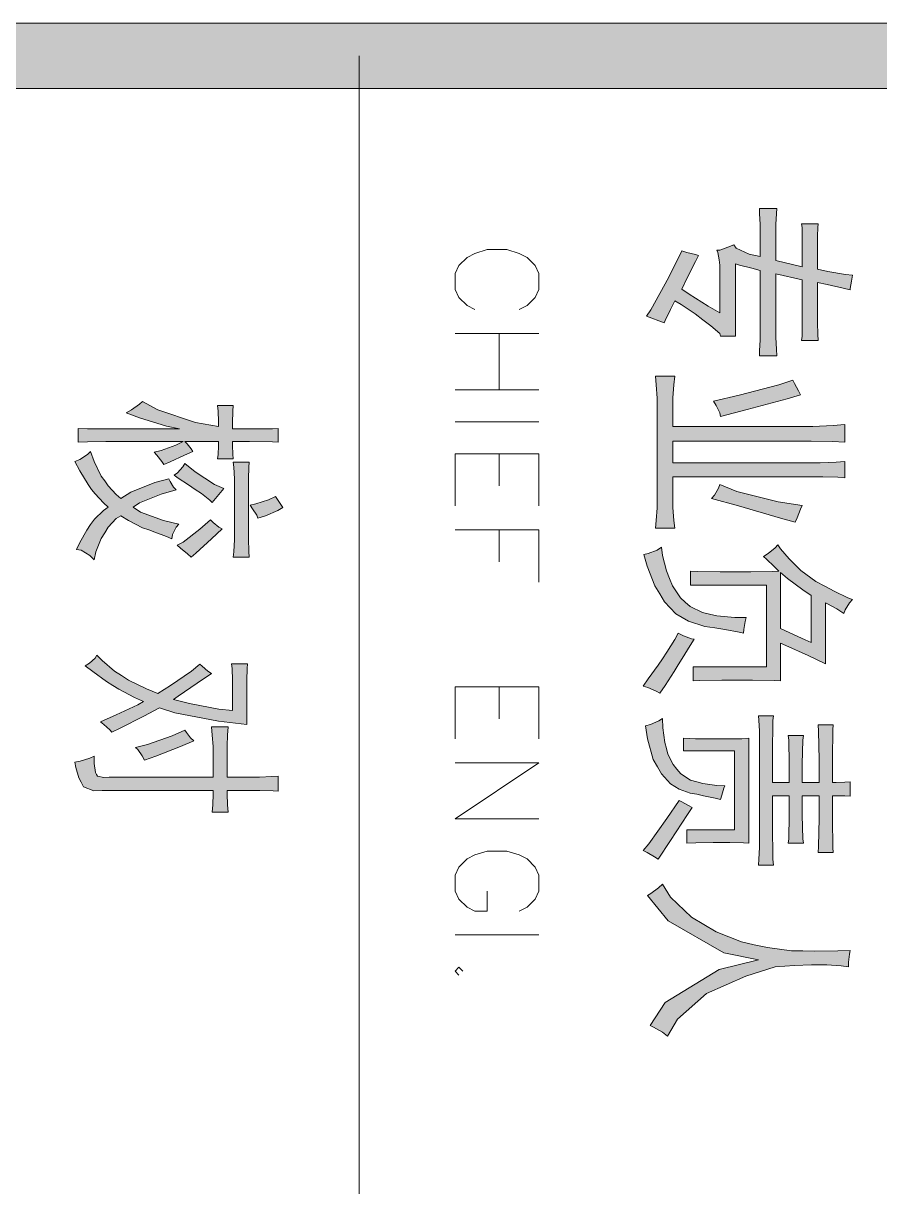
# Model space of a CAD drawing. Header units: millimetres. Extents: x 117 to 78452272, y 10 to 169749766.
# Drawn here: x 78397165 to 78398479, y 169653949 to 169655734 of the extents above; entities that cross this region are included whole.
import ezdxf

# ---------------------------------------------------------------- set-up
doc = ezdxf.new("R2010")
doc.units = ezdxf.units.MM

msp = doc.modelspace()

# ---------------------------------------------------------------- hatches: boundary and pattern name
h = msp.add_hatch(color=0)
h.dxf.hatch_style = 2
h.paths.add_polyline_path([(78382175.603, 169655634.242), (78382175.603, 169655734.215), (78451071.551, 169655734.215), (78451071.551, 169655634.242)])
h = msp.add_hatch(color=0)
h.dxf.hatch_style = 2
h.paths.add_polyline_path([(78398121.273, 169655284.768), (78398128.168, 169655294.248), (78398155.315, 169655344.665), (78398175.569, 169655385.172), (78398183.325, 169655382.586), (78398196.253, 169655379.139), (78398200.993, 169655377.846), (78398196.253, 169655368.366), (78398183.325, 169655342.511), (78398175.569, 169655326.136), (78398186.772, 169655318.379), (78398216.075, 169655299.85), (78398233.742, 169655289.939), (78398233.742, 169655362.764), (78398232.881, 169655370.951), (78398230.726, 169655382.586), (78398229.433, 169655386.033), (78398233.742, 169655386.033), (78398246.239, 169655390.343), (78398255.288, 169655394.221), (78398258.736, 169655389.05), (78398278.989, 169655380), (78398295.795, 169655376.122), (78398295.795, 169655415.767), (78398295.795, 169655425.247), (78398294.933, 169655442.484), (78398294.502, 169655449.809), (78398321.219, 169655449.809), (78398320.788, 169655442.484), (78398319.926, 169655425.247), (78398319.926, 169655415.767), (78398319.926, 169655370.089), (78398360.432, 169655360.609), (78398360.432, 169655399.392), (78398360.432, 169655407.579), (78398360.001, 169655420.938), (78398359.139, 169655426.54), (78398384.994, 169655426.54), (78398384.133, 169655420.938), (78398383.702, 169655407.579), (78398383.702, 169655399.392), (78398383.702, 169655356.731), (78398399.646, 169655353.284), (78398426.793, 169655348.544), (78398437.566, 169655347.682), (78398435.843, 169655338.202), (78398433.688, 169655326.998), (78398433.688, 169655325.274), (78398423.346, 169655327.859), (78398398.353, 169655333.461), (78398383.702, 169655336.478), (78398383.702, 169655281.751), (78398383.702, 169655274.426), (78398384.133, 169655257.189), (78398384.994, 169655247.278), (78398359.139, 169655247.278), (78398360.001, 169655254.173), (78398360.432, 169655271.409), (78398360.432, 169655281.751), (78398360.432, 169655340.356), (78398319.926, 169655349.836), (78398319.926, 169655259.344), (78398319.926, 169655252.018), (78398320.788, 169655233.92), (78398321.219, 169655224.008), (78398294.502, 169655224.008), (78398294.933, 169655231.334), (78398295.795, 169655248.571), (78398295.795, 169655258.482), (78398295.795, 169655354.576), (78398282.867, 169655358.455), (78398263.907, 169655363.195), (78398257.874, 169655364.918), (78398257.874, 169655254.173), (78398235.035, 169655254.173), (78398233.742, 169655258.051), (78398219.953, 169655270.117), (78398207.887, 169655279.166), (78398195.822, 169655288.215), (78398174.276, 169655302.435), (78398164.796, 169655308.037), (78398157.901, 169655295.11), (78398149.714, 169655278.304), (78398148.421, 169655274.426)])
h = msp.add_hatch(color=0)
h.dxf.hatch_style = 2
h.paths.add_polyline_path([(78398425.501, 169655091.286), (78398406.54, 169655092.148), (78398374.221, 169655093.009), (78398360.432, 169655093.009), (78398161.779, 169655093.009), (78398161.779, 169655059.829), (78398376.807, 169655059.829), (78398387.58, 169655059.829), (78398412.142, 169655060.691), (78398425.501, 169655061.553), (78398425.501, 169655036.559), (78398414.728, 169655037.421), (78398391.889, 169655038.283), (78398379.393, 169655038.283), (78398161.779, 169655038.283), (78398161.779, 169654999.069), (78398161.779, 169654990.882), (78398163.072, 169654971.06), (78398164.796, 169654959.425), (78398135.062, 169654959.425), (78398136.355, 169654971.06), (78398137.648, 169654990.451), (78398137.648, 169654997.777), (78398137.648, 169655152.045), (78398137.648, 169655158.94), (78398136.355, 169655179.193), (78398135.062, 169655192.551), (78398164.796, 169655192.551), (78398163.072, 169655179.193), (78398161.779, 169655159.371), (78398161.779, 169655152.907), (78398161.779, 169655115.417), (78398362.156, 169655115.417), (78398376.376, 169655115.417), (78398407.833, 169655117.141), (78398425.501, 169655118.434)])
h = msp.add_hatch(color=0)
h.dxf.hatch_style = 2
h.paths.add_polyline_path([(78398357.847, 169655164.111), (78398337.163, 169655158.078), (78398275.541, 169655141.272), (78398235.035, 169655130.499), (78398233.742, 169655136.101), (78398228.141, 169655147.736), (78398224.262, 169655154.2), (78398263.476, 169655163.249), (78398324.235, 169655179.193), (78398345.781, 169655186.519), (78398348.367, 169655181.348), (78398354.399, 169655170.144)])
h = msp.add_hatch(color=0)
h.dxf.hatch_style = 2
h.paths.add_polyline_path([(78397485.67, 169655111.539), (78397511.956, 169655111.539), (78397547.291, 169655111.97), (78397555.909, 169655112.401), (78397555.909, 169655091.286), (78397547.291, 169655091.717), (78397511.956, 169655092.148), (78397485.67, 169655092.148), (78397485.67, 169655086.115), (78397486.532, 169655072.756), (78397486.962, 169655065.862), (78397462.831, 169655065.862), (78397463.693, 169655072.325), (78397464.124, 169655085.684), (78397464.124, 169655092.148), (78397412.845, 169655092.148), (78397416.292, 169655088.7), (78397422.325, 169655080.944), (78397424.91, 169655077.066), (78397411.983, 169655071.464), (78397390.006, 169655061.122), (78397380.526, 169655056.812), (78397377.079, 169655061.553), (78397369.753, 169655071.464), (78397365.444, 169655075.773), (78397376.217, 169655078.789), (78397398.624, 169655086.977), (78397410.259, 169655092.148), (78397304.684, 169655092.148), (78397291.326, 169655092.148), (78397263.316, 169655091.717), (78397249.096, 169655091.286), (78397249.096, 169655112.401), (78397263.316, 169655111.97), (78397291.326, 169655111.539), (78397304.684, 169655111.539), (78397404.657, 169655111.539), (78397384.404, 169655115.848), (78397343.036, 169655128.776), (78397322.352, 169655136.532), (78397330.539, 169655140.841), (78397343.036, 169655149.46), (78397347.776, 169655153.769), (78397371.046, 169655140.841), (78397429.22, 169655121.45), (78397464.124, 169655115.417), (78397464.124, 169655123.174), (78397463.693, 169655139.118), (78397462.831, 169655147.736), (78397486.962, 169655147.736), (78397486.532, 169655139.118), (78397485.67, 169655121.019)])
h = msp.add_hatch(color=0)
h.dxf.hatch_style = 2
h.paths.add_polyline_path([(78397399.486, 169655018.03), (78397376.217, 169655011.566), (78397343.036, 169654998.208), (78397333.125, 169654991.744), (78397344.76, 169654983.987), (78397379.664, 169654971.06), (78397403.364, 169654965.458), (78397399.486, 169654960.718), (78397393.884, 169654949.514), (78397392.592, 169654943.05), (78397384.404, 169654946.498), (78397366.736, 169654953.392), (78397357.256, 169654956.84), (78397347.776, 169654959.856), (78397326.23, 169654971.06), (78397314.165, 169654978.386), (78397307.27, 169654974.076), (78397295.204, 169654960.718), (78397289.602, 169654952.099), (78397284.431, 169654943.481), (78397276.244, 169654922.797), (78397273.658, 169654910.731), (78397266.764, 169654917.195), (78397253.405, 169654925.383), (78397246.51, 169654926.675), (78397251.251, 169654937.448), (78397262.024, 169654956.409), (78397268.056, 169654965.027), (78397274.089, 169654973.214), (78397287.879, 169654986.573), (78397295.204, 169654991.744), (78397287.879, 169654998.208), (78397274.951, 169655011.997), (78397269.349, 169655018.892), (78397264.178, 169655026.217), (78397251.251, 169655047.332), (78397243.925, 169655061.553), (78397251.251, 169655064.569), (78397263.316, 169655072.325), (78397268.056, 169655077.066), (78397273.658, 169655061.553), (78397284.431, 169655039.145), (78397289.602, 169655031.819), (78397295.204, 169655024.494), (78397307.27, 169655011.135), (78397314.165, 169655005.102), (78397329.678, 169655014.583), (78397366.736, 169655029.665), (78397388.282, 169655035.267), (78397390.006, 169655030.957), (78397395.177, 169655022.339)])
h = msp.add_hatch(color=0)
h.dxf.hatch_style = 2
h.paths.add_polyline_path([(78397454.644, 169654998.639), (78397451.196, 169655002.517), (78397438.269, 169655012.428), (78397428.358, 169655018.892), (78397418.447, 169655025.786), (78397402.503, 169655036.128), (78397396.47, 169655040.438), (78397401.21, 169655044.316), (78397409.397, 169655053.365), (78397412.845, 169655058.536), (78397428.358, 169655045.609), (78397458.091, 169655026.217), (78397472.311, 169655020.184)])
h = msp.add_hatch(color=0)
h.dxf.hatch_style = 2
h.paths.add_polyline_path([(78397510.232, 169654953.392), (78397510.232, 169654943.05), (78397510.663, 169654923.659), (78397511.525, 169654914.61), (78397486.962, 169654914.61), (78397487.824, 169654922.797), (78397488.686, 169654942.188), (78397488.686, 169654953.392), (78397488.686, 169655025.355), (78397488.686, 169655035.267), (78397487.824, 169655052.934), (78397486.962, 169655060.691), (78397511.525, 169655060.691), (78397510.663, 169655052.934), (78397510.232, 169655035.267), (78397510.232, 169655025.355)])
h = msp.add_hatch(color=0)
h.dxf.hatch_style = 2
h.paths.add_polyline_path([(78398349.659, 169654968.474), (78398326.821, 169654974.938), (78398262.614, 169654993.468), (78398221.246, 169655005.102), (78398225.555, 169655009.842), (78398231.588, 169655020.615), (78398233.742, 169655026.217), (78398260.028, 169655015.444), (78398323.373, 169654999.5), (78398360.432, 169654993.899), (78398357.847, 169654988.296), (78398352.676, 169654975.369)])
h = msp.add_hatch(color=0)
h.dxf.hatch_style = 2
h.paths.add_polyline_path([(78397562.804, 169654990.882), (78397555.478, 169654986.573), (78397536.518, 169654978.386), (78397524.883, 169654974.507), (78397523.159, 169654979.247), (78397516.696, 169654989.158), (78397512.818, 169654994.76), (78397521.436, 169654996.484), (78397541.258, 169655002.948), (78397552.031, 169655008.119)])
h = msp.add_hatch(color=0)
h.dxf.hatch_style = 2
h.paths.add_polyline_path([(78397469.726, 169654958.132), (78397453.351, 169654943.05), (78397429.65, 169654921.073), (78397422.325, 169654914.61), (78397416.723, 169654919.781), (78397405.95, 169654928.83), (78397400.779, 169654933.139), (78397410.259, 169654937.879), (78397435.683, 169654957.701), (78397452.058, 169654972.353), (78397455.936, 169654968.043), (78397464.986, 169654960.718)])
h = msp.add_hatch(color=0)
h.dxf.hatch_style = 2
h.paths.add_polyline_path([(78398269.939, 169654798.262), (78398263.476, 169654799.555), (78398241.499, 169654803.864), (78398225.986, 169654806.449), (78398210.904, 169654808.604), (78398185.911, 169654816.791), (78398176, 169654822.393), (78398166.088, 169654827.995), (78398148.852, 169654846.094), (78398141.526, 169654858.59), (78398134.2, 169654871.087), (78398122.135, 169654900.82), (78398117.395, 169654918.919), (78398123.858, 169654920.212), (78398137.648, 169654925.814), (78398144.543, 169654930.123), (78398145.835, 169654917.626), (78398151.868, 169654893.926), (78398156.608, 169654882.291), (78398161.348, 169654870.656), (78398173.414, 169654852.557), (78398180.74, 169654845.663), (78398188.065, 169654839.199), (78398207.026, 169654830.15), (78398217.798, 169654827.564), (78398229.002, 169654824.979), (78398257.012, 169654822.393), (78398274.249, 169654822.393), (78398272.956, 169654815.93), (78398270.801, 169654803.864)])
h = msp.add_hatch(color=0)
h.paths.add_polyline_path([(78398424.208, 169654828.426), (78398413.435, 169654835.321), (78398399.215, 169654843.077), (78398395.767, 169654844.801), (78398395.767, 169654751.292), (78398369.481, 169654763.789), (78398335.008, 169654779.302), (78398326.821, 169654782.749), (78398326.821, 169654725.006), (78398317.34, 169654725.437), (78398284.16, 169654726.299), (78398260.459, 169654726.299), (78398236.759, 169654726.299), (78398203.147, 169654725.437), (78398192.805, 169654725.006), (78398192.805, 169654746.552), (78398305.275, 169654746.552), (78398305.275, 169654871.949), (78398188.927, 169654871.949), (78398188.927, 169654893.495), (78398199.7, 169654893.064), (78398234.173, 169654892.202), (78398257.874, 169654892.202), (78398281.574, 169654892.202), (78398314.755, 169654893.064), (78398324.235, 169654893.495), (78398317.34, 169654900.389), (78398305.706, 169654911.593), (78398300.966, 169654915.902), (78398307.86, 169654920.212), (78398318.633, 169654929.261), (78398322.942, 169654934.001), (78398326.821, 169654927.537), (78398340.179, 169654912.024), (78398349.228, 169654902.975), (78398358.278, 169654894.357), (78398381.116, 169654877.551), (78398394.906, 169654870.225), (78398409.126, 169654862.469), (78398430.241, 169654852.557), (78398437.566, 169654849.972), (78398432.826, 169654844.801), (78398426.362, 169654834.028)])
h.paths.add_polyline_path([(78398374.221, 169654856.005), (78398361.294, 169654864.623), (78398337.594, 169654882.291), (78398326.821, 169654891.34), (78398326.821, 169654805.157), (78398341.041, 169654798.693), (78398364.741, 169654787.92), (78398374.221, 169654784.042)])
h = msp.add_hatch(color=0)
h.dxf.hatch_style = 2
h.paths.add_polyline_path([(78398194.529, 169654789.213), (78398188.065, 169654779.302), (78398176, 169654759.479), (78398169.967, 169654749.568), (78398163.934, 169654739.226), (78398149.714, 169654717.68), (78398141.526, 169654706.046), (78398136.355, 169654709.062), (78398123.428, 169654714.664), (78398116.102, 169654716.818), (78398123.858, 169654728.022), (78398138.941, 169654749.137), (78398145.835, 169654759.048), (78398152.299, 169654768.96), (78398164.796, 169654788.351), (78398169.967, 169654798.262), (78398178.154, 169654793.953), (78398190.22, 169654789.644)])
h = msp.add_hatch(color=0)
h.dxf.hatch_style = 2
h.paths.add_polyline_path([(78397508.939, 169654751.292), (78397508.077, 169654743.966), (78397507.646, 169654726.299), (78397507.646, 169654715.957), (78397507.646, 169654658.214), (78397464.124, 169654663.385), (78397397.332, 169654675.881), (78397373.631, 169654683.638), (78397349.931, 169654670.71), (78397313.303, 169654652.181), (78397300.806, 169654646.148), (78397297.359, 169654649.595), (78397288.309, 169654657.783), (78397283.138, 169654662.092), (78397307.27, 169654672.865), (78397340.45, 169654688.378), (78397349.069, 169654693.549), (78397335.279, 169654699.582), (78397311.579, 169654712.078), (78397302.099, 169654718.111), (78397292.619, 169654724.144), (78397271.504, 169654739.226), (78397259.869, 169654748.275), (78397266.333, 169654752.154), (78397274.951, 169654759.91), (78397277.537, 169654764.65), (78397285.724, 169654756.032), (78397304.684, 169654740.088), (78397315.457, 169654733.193), (78397326.23, 169654726.299), (78397353.809, 169654712.509), (78397371.046, 169654705.615), (78397390.437, 169654718.111), (78397422.756, 169654740.088), (78397435.683, 169654750.43), (78397439.131, 169654747.414), (78397447.749, 169654740.088), (78397453.351, 169654736.21), (78397431.805, 169654721.559), (78397402.503, 169654701.736), (78397395.177, 169654696.565), (78397419.739, 169654690.102), (78397464.986, 169654681.483), (78397485.67, 169654679.329), (78397485.67, 169654715.957), (78397485.67, 169654726.299), (78397485.239, 169654743.966), (78397484.377, 169654751.292)])
h = msp.add_hatch(color=0)
h.dxf.hatch_style = 2
h.paths.add_polyline_path([(78398433.688, 169654547.899), (78398425.501, 169654548.33), (78398412.142, 169654548.761), (78398406.54, 169654548.761), (78398406.54, 169654513.425), (78398407.402, 169654469.472), (78398407.833, 169654461.715), (78398384.994, 169654461.715), (78398385.425, 169654470.765), (78398386.287, 169654514.287), (78398386.287, 169654548.761), (78398360.432, 169654548.761), (78398360.432, 169654519.027), (78398361.294, 169654482.399), (78398362.156, 169654475.936), (78398338.886, 169654475.936), (78398339.748, 169654482.399), (78398340.179, 169654519.027), (78398340.179, 169654548.761), (78398314.755, 169654548.761), (78398314.755, 169654504.807), (78398315.186, 169654451.373), (78398316.048, 169654442.324), (78398293.209, 169654442.324), (78398293.64, 169654451.373), (78398294.502, 169654469.472), (78398294.502, 169654478.952), (78398294.502, 169654637.961), (78398294.502, 169654647.872), (78398293.64, 169654664.677), (78398293.209, 169654671.572), (78398316.048, 169654671.572), (78398315.186, 169654664.247), (78398314.755, 169654612.967), (78398314.755, 169654569.014), (78398340.179, 169654569.014), (78398340.179, 169654597.885), (78398339.748, 169654634.082), (78398338.886, 169654640.977), (78398362.156, 169654640.977), (78398361.294, 169654634.082), (78398360.432, 169654597.885), (78398360.432, 169654569.014), (78398386.287, 169654569.014), (78398386.287, 169654603.918), (78398385.425, 169654647.872), (78398384.994, 169654657.352), (78398407.833, 169654657.352), (78398407.402, 169654650.026), (78398406.54, 169654606.073), (78398406.54, 169654569.014), (78398412.142, 169654569.014), (78398425.501, 169654569.445), (78398433.688, 169654569.876)])
h = msp.add_hatch(color=0)
h.dxf.hatch_style = 2
h.paths.add_polyline_path([(78397479.206, 169654654.336), (78397478.344, 169654641.839), (78397477.482, 169654625.033), (78397477.482, 169654620.724), (78397477.482, 169654577.201), (78397518.419, 169654577.201), (78397527.038, 169654577.201), (78397545.998, 169654578.063), (78397555.909, 169654578.925), (78397555.909, 169654555.655), (78397548.153, 169654556.086), (78397527.9, 169654556.948), (78397515.403, 169654556.948), (78397477.482, 169654556.948), (78397477.482, 169654551.777), (78397478.344, 169654534.971), (78397479.206, 169654523.337), (78397454.644, 169654523.337), (78397455.505, 169654534.971), (78397455.936, 169654551.777), (78397455.936, 169654556.948), (78397285.724, 169654556.948), (78397272.796, 169654556.086), (78397256.853, 169654562.55), (78397253.405, 169654569.445), (78397249.958, 169654576.339), (78397245.218, 169654591.852), (78397243.925, 169654600.471), (78397252.112, 169654601.764), (78397266.764, 169654606.504), (78397273.658, 169654609.52), (78397273.658, 169654598.316), (78397275.382, 169654584.527), (78397277.106, 169654581.51), (78397278.829, 169654578.925), (78397288.309, 169654576.77), (78397296.497, 169654577.201), (78397455.936, 169654577.201), (78397455.936, 169654619.862), (78397455.936, 169654624.171), (78397454.644, 169654641.408), (78397453.351, 169654654.336)])
h = msp.add_hatch(color=0)
h.dxf.hatch_style = 2
h.paths.add_polyline_path([(78398145.835, 169654667.263), (78398146.266, 169654653.043), (78398149.283, 169654630.204), (78398151.868, 169654621.155), (78398154.023, 169654612.536), (78398162.21, 169654596.593), (78398167.812, 169654589.267), (78398173.845, 169654582.372), (78398188.927, 169654572.461), (78398198.407, 169654569.876), (78398207.887, 169654567.29), (78398229.433, 169654564.274), (78398241.499, 169654563.843), (78398240.206, 169654560.395), (78398236.759, 169654549.623), (78398235.035, 169654542.728), (78398226.848, 169654544.882), (78398208.749, 169654548.761), (78398198.407, 169654550.915), (78398188.065, 169654552.639), (78398171.259, 169654558.672), (78398164.796, 169654562.981), (78398157.901, 169654566.859), (78398144.543, 169654582.372), (78398138.079, 169654593.145), (78398131.615, 169654604.349), (78398122.566, 169654635.806), (78398119.98, 169654656.059), (78398127.306, 169654658.214), (78398140.233, 169654663.816)])
h = msp.add_hatch(color=0)
h.dxf.hatch_style = 2
h.paths.add_polyline_path([(78397426.203, 169654632.79), (78397405.95, 169654624.171), (78397368.029, 169654609.52), (78397350.792, 169654603.487), (78397347.345, 169654609.951), (78397340.45, 169654619.862), (78397337.003, 169654622.879), (78397355.533, 169654627.188), (78397393.022, 169654640.546), (78397412.845, 169654649.164), (78397414.999, 169654645.717), (78397421.463, 169654637.53)])
h = msp.add_hatch(color=0)
h.dxf.hatch_style = 2
h.paths.add_polyline_path([(78398278.127, 169654475.936), (78398269.939, 169654476.367), (78398249.255, 169654476.797), (78398236.328, 169654476.797), (78398223.4, 169654476.797), (78398197.114, 169654476.367), (78398183.325, 169654475.936), (78398183.325, 169654496.189), (78398256.581, 169654496.189), (78398256.581, 169654617.708), (78398178.154, 169654617.708), (78398178.154, 169654637.099), (78398196.253, 169654636.237), (78398224.693, 169654635.806), (78398235.035, 169654635.806), (78398245.808, 169654635.806), (78398267.354, 169654636.237), (78398278.127, 169654637.099)])
h = msp.add_hatch(color=0)
h.dxf.hatch_style = 2
h.paths.add_polyline_path([(78398191.513, 169654530.662), (78398184.187, 169654519.889), (78398157.901, 169654480.245), (78398138.941, 169654451.373), (78398133.339, 169654454.821), (78398122.135, 169654461.715), (78398116.102, 169654464.732), (78398124.72, 169654475.074), (78398152.299, 169654513.856), (78398171.259, 169654541.435), (78398175.569, 169654539.281), (78398185.48, 169654533.679)])
h = msp.add_hatch(color=0)
h.dxf.hatch_style = 2
h.paths.add_polyline_path([(78398145.835, 169654413.022), (78398158.332, 169654393.199), (78398190.22, 169654362.173), (78398209.18, 169654350.97), (78398228.141, 169654339.766), (78398266.923, 169654324.253), (78398286.745, 169654319.944), (78398306.998, 169654315.634), (78398344.057, 169654310.894), (78398361.294, 169654310.463), (78398378.531, 169654310.032), (78398414.728, 169654310.463), (78398433.688, 169654311.325), (78398432.826, 169654305.723), (78398431.534, 169654293.227), (78398431.103, 169654286.332), (78398419.899, 169654287.625), (78398397.922, 169654289.348), (78398386.287, 169654289.348), (78398374.652, 169654289.348), (78398348.367, 169654288.056), (78398333.715, 169654287.194), (78398318.633, 169654286.332), (78398273.818, 169654271.681), (78398243.654, 169654258.322), (78398213.489, 169654244.964), (78398168.674, 169654205.75), (78398153.592, 169654179.895), (78398145.835, 169654185.928), (78398132.046, 169654193.685), (78398126.875, 169654195.839), (78398149.714, 169654231.605), (78398232.881, 169654282.023), (78398293.209, 169654297.105), (78398239.775, 169654307.447), (78398154.454, 169654356.571), (78398122.566, 169654395.785), (78398128.168, 169654398.801), (78398139.802, 169654407.42)])

# ---------------------------------------------------------------- linework, layer by layer
at = {"color": 0, "lineweight": 0}
for points in [[(78382175.603, 169655634.242), (78382175.603, 169655734.215), (78451071.551, 169655734.215), (78451071.551, 169655634.242)], [(78398121.273, 169655284.768), (78398128.168, 169655294.248), (78398155.315, 169655344.665), (78398175.569, 169655385.172), (78398183.325, 169655382.586), (78398196.253, 169655379.139), (78398200.993, 169655377.846), (78398196.253, 169655368.366), (78398183.325, 169655342.511), (78398175.569, 169655326.136), (78398186.772, 169655318.379), (78398216.075, 169655299.85), (78398233.742, 169655289.939), (78398233.742, 169655362.764), (78398232.881, 169655370.951), (78398230.726, 169655382.586), (78398229.433, 169655386.033), (78398233.742, 169655386.033), (78398246.239, 169655390.343), (78398255.288, 169655394.221), (78398258.736, 169655389.05), (78398278.989, 169655380), (78398295.795, 169655376.122), (78398295.795, 169655415.767), (78398295.795, 169655425.247), (78398294.933, 169655442.484), (78398294.502, 169655449.809), (78398321.219, 169655449.809), (78398320.788, 169655442.484), (78398319.926, 169655425.247), (78398319.926, 169655415.767), (78398319.926, 169655370.089), (78398360.432, 169655360.609), (78398360.432, 169655399.392), (78398360.432, 169655407.579), (78398360.001, 169655420.938), (78398359.139, 169655426.54), (78398384.994, 169655426.54), (78398384.133, 169655420.938), (78398383.702, 169655407.579), (78398383.702, 169655399.392), (78398383.702, 169655356.731), (78398399.646, 169655353.284), (78398426.793, 169655348.544), (78398437.566, 169655347.682), (78398435.843, 169655338.202), (78398433.688, 169655326.998), (78398433.688, 169655325.274), (78398423.346, 169655327.859), (78398398.353, 169655333.461), (78398383.702, 169655336.478), (78398383.702, 169655281.751), (78398383.702, 169655274.426), (78398384.133, 169655257.189), (78398384.994, 169655247.278), (78398359.139, 169655247.278), (78398360.001, 169655254.173), (78398360.432, 169655271.409), (78398360.432, 169655281.751), (78398360.432, 169655340.356), (78398319.926, 169655349.836), (78398319.926, 169655259.344), (78398319.926, 169655252.018), (78398320.788, 169655233.92), (78398321.219, 169655224.008), (78398294.502, 169655224.008), (78398294.933, 169655231.334), (78398295.795, 169655248.571), (78398295.795, 169655258.482), (78398295.795, 169655354.576), (78398282.867, 169655358.455), (78398263.907, 169655363.195), (78398257.874, 169655364.918), (78398257.874, 169655254.173), (78398235.035, 169655254.173), (78398233.742, 169655258.051), (78398219.953, 169655270.117), (78398207.887, 169655279.166), (78398195.822, 169655288.215), (78398174.276, 169655302.435), (78398164.796, 169655308.037), (78398157.901, 169655295.11), (78398149.714, 169655278.304), (78398148.421, 169655274.426)], [(78398425.501, 169655091.286), (78398406.54, 169655092.148), (78398374.221, 169655093.009), (78398360.432, 169655093.009), (78398161.779, 169655093.009), (78398161.779, 169655059.829), (78398376.807, 169655059.829), (78398387.58, 169655059.829), (78398412.142, 169655060.691), (78398425.501, 169655061.553), (78398425.501, 169655036.559), (78398414.728, 169655037.421), (78398391.889, 169655038.283), (78398379.393, 169655038.283), (78398161.779, 169655038.283), (78398161.779, 169654999.069), (78398161.779, 169654990.882), (78398163.072, 169654971.06), (78398164.796, 169654959.425), (78398135.062, 169654959.425), (78398136.355, 169654971.06), (78398137.648, 169654990.451), (78398137.648, 169654997.777), (78398137.648, 169655152.045), (78398137.648, 169655158.94), (78398136.355, 169655179.193), (78398135.062, 169655192.551), (78398164.796, 169655192.551), (78398163.072, 169655179.193), (78398161.779, 169655159.371), (78398161.779, 169655152.907), (78398161.779, 169655115.417), (78398362.156, 169655115.417), (78398376.376, 169655115.417), (78398407.833, 169655117.141), (78398425.501, 169655118.434)], [(78398357.847, 169655164.111), (78398337.163, 169655158.078), (78398275.541, 169655141.272), (78398235.035, 169655130.499), (78398233.742, 169655136.101), (78398228.141, 169655147.736), (78398224.262, 169655154.2), (78398263.476, 169655163.249), (78398324.235, 169655179.193), (78398345.781, 169655186.519), (78398348.367, 169655181.348), (78398354.399, 169655170.144)], [(78397485.67, 169655111.539), (78397511.956, 169655111.539), (78397547.291, 169655111.97), (78397555.909, 169655112.401), (78397555.909, 169655091.286), (78397547.291, 169655091.717), (78397511.956, 169655092.148), (78397485.67, 169655092.148), (78397485.67, 169655086.115), (78397486.532, 169655072.756), (78397486.962, 169655065.862), (78397462.831, 169655065.862), (78397463.693, 169655072.325), (78397464.124, 169655085.684), (78397464.124, 169655092.148), (78397412.845, 169655092.148), (78397416.292, 169655088.7), (78397422.325, 169655080.944), (78397424.91, 169655077.066), (78397411.983, 169655071.464), (78397390.006, 169655061.122), (78397380.526, 169655056.812), (78397377.079, 169655061.553), (78397369.753, 169655071.464), (78397365.444, 169655075.773), (78397376.217, 169655078.789), (78397398.624, 169655086.977), (78397410.259, 169655092.148), (78397304.684, 169655092.148), (78397291.326, 169655092.148), (78397263.316, 169655091.717), (78397249.096, 169655091.286), (78397249.096, 169655112.401), (78397263.316, 169655111.97), (78397291.326, 169655111.539), (78397304.684, 169655111.539), (78397404.657, 169655111.539), (78397384.404, 169655115.848), (78397343.036, 169655128.776), (78397322.352, 169655136.532), (78397330.539, 169655140.841), (78397343.036, 169655149.46), (78397347.776, 169655153.769), (78397371.046, 169655140.841), (78397429.22, 169655121.45), (78397464.124, 169655115.417), (78397464.124, 169655123.174), (78397463.693, 169655139.118), (78397462.831, 169655147.736), (78397486.962, 169655147.736), (78397486.532, 169655139.118), (78397485.67, 169655121.019)], [(78397399.486, 169655018.03), (78397376.217, 169655011.566), (78397343.036, 169654998.208), (78397333.125, 169654991.744), (78397344.76, 169654983.987), (78397379.664, 169654971.06), (78397403.364, 169654965.458), (78397399.486, 169654960.718), (78397393.884, 169654949.514), (78397392.592, 169654943.05), (78397384.404, 169654946.498), (78397366.736, 169654953.392), (78397357.256, 169654956.84), (78397347.776, 169654959.856), (78397326.23, 169654971.06), (78397314.165, 169654978.386), (78397307.27, 169654974.076), (78397295.204, 169654960.718), (78397289.602, 169654952.099), (78397284.431, 169654943.481), (78397276.244, 169654922.797), (78397273.658, 169654910.731), (78397266.764, 169654917.195), (78397253.405, 169654925.383), (78397246.51, 169654926.675), (78397251.251, 169654937.448), (78397262.024, 169654956.409), (78397268.056, 169654965.027), (78397274.089, 169654973.214), (78397287.879, 169654986.573), (78397295.204, 169654991.744), (78397287.879, 169654998.208), (78397274.951, 169655011.997), (78397269.349, 169655018.892), (78397264.178, 169655026.217), (78397251.251, 169655047.332), (78397243.925, 169655061.553), (78397251.251, 169655064.569), (78397263.316, 169655072.325), (78397268.056, 169655077.066), (78397273.658, 169655061.553), (78397284.431, 169655039.145), (78397289.602, 169655031.819), (78397295.204, 169655024.494), (78397307.27, 169655011.135), (78397314.165, 169655005.102), (78397329.678, 169655014.583), (78397366.736, 169655029.665), (78397388.282, 169655035.267), (78397390.006, 169655030.957), (78397395.177, 169655022.339)], [(78397454.644, 169654998.639), (78397451.196, 169655002.517), (78397438.269, 169655012.428), (78397428.358, 169655018.892), (78397418.447, 169655025.786), (78397402.503, 169655036.128), (78397396.47, 169655040.438), (78397401.21, 169655044.316), (78397409.397, 169655053.365), (78397412.845, 169655058.536), (78397428.358, 169655045.609), (78397458.091, 169655026.217), (78397472.311, 169655020.184)], [(78397510.232, 169654953.392), (78397510.232, 169654943.05), (78397510.663, 169654923.659), (78397511.525, 169654914.61), (78397486.962, 169654914.61), (78397487.824, 169654922.797), (78397488.686, 169654942.188), (78397488.686, 169654953.392), (78397488.686, 169655025.355), (78397488.686, 169655035.267), (78397487.824, 169655052.934), (78397486.962, 169655060.691), (78397511.525, 169655060.691), (78397510.663, 169655052.934), (78397510.232, 169655035.267), (78397510.232, 169655025.355)], [(78398349.659, 169654968.474), (78398326.821, 169654974.938), (78398262.614, 169654993.468), (78398221.246, 169655005.102), (78398225.555, 169655009.842), (78398231.588, 169655020.615), (78398233.742, 169655026.217), (78398260.028, 169655015.444), (78398323.373, 169654999.5), (78398360.432, 169654993.899), (78398357.847, 169654988.296), (78398352.676, 169654975.369)], [(78397562.804, 169654990.882), (78397555.478, 169654986.573), (78397536.518, 169654978.386), (78397524.883, 169654974.507), (78397523.159, 169654979.247), (78397516.696, 169654989.158), (78397512.818, 169654994.76), (78397521.436, 169654996.484), (78397541.258, 169655002.948), (78397552.031, 169655008.119)], [(78397469.726, 169654958.132), (78397453.351, 169654943.05), (78397429.65, 169654921.073), (78397422.325, 169654914.61), (78397416.723, 169654919.781), (78397405.95, 169654928.83), (78397400.779, 169654933.139), (78397410.259, 169654937.879), (78397435.683, 169654957.701), (78397452.058, 169654972.353), (78397455.936, 169654968.043), (78397464.986, 169654960.718)], [(78398269.939, 169654798.262), (78398263.476, 169654799.555), (78398241.499, 169654803.864), (78398225.986, 169654806.449), (78398210.904, 169654808.604), (78398185.911, 169654816.791), (78398176, 169654822.393), (78398166.088, 169654827.995), (78398148.852, 169654846.094), (78398141.526, 169654858.59), (78398134.2, 169654871.087), (78398122.135, 169654900.82), (78398117.395, 169654918.919), (78398123.858, 169654920.212), (78398137.648, 169654925.814), (78398144.543, 169654930.123), (78398145.835, 169654917.626), (78398151.868, 169654893.926), (78398156.608, 169654882.291), (78398161.348, 169654870.656), (78398173.414, 169654852.557), (78398180.74, 169654845.663), (78398188.065, 169654839.199), (78398207.026, 169654830.15), (78398217.798, 169654827.564), (78398229.002, 169654824.979), (78398257.012, 169654822.393), (78398274.249, 169654822.393), (78398272.956, 169654815.93), (78398270.801, 169654803.864)], [(78398424.208, 169654828.426), (78398413.435, 169654835.321), (78398399.215, 169654843.077), (78398395.767, 169654844.801), (78398395.767, 169654751.292), (78398369.481, 169654763.789), (78398335.008, 169654779.302), (78398326.821, 169654782.749), (78398326.821, 169654725.006), (78398317.34, 169654725.437), (78398284.16, 169654726.299), (78398260.459, 169654726.299), (78398236.759, 169654726.299), (78398203.147, 169654725.437), (78398192.805, 169654725.006), (78398192.805, 169654746.552), (78398305.275, 169654746.552), (78398305.275, 169654871.949), (78398188.927, 169654871.949), (78398188.927, 169654893.495), (78398199.7, 169654893.064), (78398234.173, 169654892.202), (78398257.874, 169654892.202), (78398281.574, 169654892.202), (78398314.755, 169654893.064), (78398324.235, 169654893.495), (78398317.34, 169654900.389), (78398305.706, 169654911.593), (78398300.966, 169654915.902), (78398307.86, 169654920.212), (78398318.633, 169654929.261), (78398322.942, 169654934.001), (78398326.821, 169654927.537), (78398340.179, 169654912.024), (78398349.228, 169654902.975), (78398358.278, 169654894.357), (78398381.116, 169654877.551), (78398394.906, 169654870.225), (78398409.126, 169654862.469), (78398430.241, 169654852.557), (78398437.566, 169654849.972), (78398432.826, 169654844.801), (78398426.362, 169654834.028)], [(78398374.221, 169654856.005), (78398361.294, 169654864.623), (78398337.594, 169654882.291), (78398326.821, 169654891.34), (78398326.821, 169654805.157), (78398341.041, 169654798.693), (78398364.741, 169654787.92), (78398374.221, 169654784.042)], [(78398194.529, 169654789.213), (78398188.065, 169654779.302), (78398176, 169654759.479), (78398169.967, 169654749.568), (78398163.934, 169654739.226), (78398149.714, 169654717.68), (78398141.526, 169654706.046), (78398136.355, 169654709.062), (78398123.428, 169654714.664), (78398116.102, 169654716.818), (78398123.858, 169654728.022), (78398138.941, 169654749.137), (78398145.835, 169654759.048), (78398152.299, 169654768.96), (78398164.796, 169654788.351), (78398169.967, 169654798.262), (78398178.154, 169654793.953), (78398190.22, 169654789.644)], [(78397508.939, 169654751.292), (78397508.077, 169654743.966), (78397507.646, 169654726.299), (78397507.646, 169654715.957), (78397507.646, 169654658.214), (78397464.124, 169654663.385), (78397397.332, 169654675.881), (78397373.631, 169654683.638), (78397349.931, 169654670.71), (78397313.303, 169654652.181), (78397300.806, 169654646.148), (78397297.359, 169654649.595), (78397288.309, 169654657.783), (78397283.138, 169654662.092), (78397307.27, 169654672.865), (78397340.45, 169654688.378), (78397349.069, 169654693.549), (78397335.279, 169654699.582), (78397311.579, 169654712.078), (78397302.099, 169654718.111), (78397292.619, 169654724.144), (78397271.504, 169654739.226), (78397259.869, 169654748.275), (78397266.333, 169654752.154), (78397274.951, 169654759.91), (78397277.537, 169654764.65), (78397285.724, 169654756.032), (78397304.684, 169654740.088), (78397315.457, 169654733.193), (78397326.23, 169654726.299), (78397353.809, 169654712.509), (78397371.046, 169654705.615), (78397390.437, 169654718.111), (78397422.756, 169654740.088), (78397435.683, 169654750.43), (78397439.131, 169654747.414), (78397447.749, 169654740.088), (78397453.351, 169654736.21), (78397431.805, 169654721.559), (78397402.503, 169654701.736), (78397395.177, 169654696.565), (78397419.739, 169654690.102), (78397464.986, 169654681.483), (78397485.67, 169654679.329), (78397485.67, 169654715.957), (78397485.67, 169654726.299), (78397485.239, 169654743.966), (78397484.377, 169654751.292)], [(78398433.688, 169654547.899), (78398425.501, 169654548.33), (78398412.142, 169654548.761), (78398406.54, 169654548.761), (78398406.54, 169654513.425), (78398407.402, 169654469.472), (78398407.833, 169654461.715), (78398384.994, 169654461.715), (78398385.425, 169654470.765), (78398386.287, 169654514.287), (78398386.287, 169654548.761), (78398360.432, 169654548.761), (78398360.432, 169654519.027), (78398361.294, 169654482.399), (78398362.156, 169654475.936), (78398338.886, 169654475.936), (78398339.748, 169654482.399), (78398340.179, 169654519.027), (78398340.179, 169654548.761), (78398314.755, 169654548.761), (78398314.755, 169654504.807), (78398315.186, 169654451.373), (78398316.048, 169654442.324), (78398293.209, 169654442.324), (78398293.64, 169654451.373), (78398294.502, 169654469.472), (78398294.502, 169654478.952), (78398294.502, 169654637.961), (78398294.502, 169654647.872), (78398293.64, 169654664.677), (78398293.209, 169654671.572), (78398316.048, 169654671.572), (78398315.186, 169654664.247), (78398314.755, 169654612.967), (78398314.755, 169654569.014), (78398340.179, 169654569.014), (78398340.179, 169654597.885), (78398339.748, 169654634.082), (78398338.886, 169654640.977), (78398362.156, 169654640.977), (78398361.294, 169654634.082), (78398360.432, 169654597.885), (78398360.432, 169654569.014), (78398386.287, 169654569.014), (78398386.287, 169654603.918), (78398385.425, 169654647.872), (78398384.994, 169654657.352), (78398407.833, 169654657.352), (78398407.402, 169654650.026), (78398406.54, 169654606.073), (78398406.54, 169654569.014), (78398412.142, 169654569.014), (78398425.501, 169654569.445), (78398433.688, 169654569.876)], [(78397479.206, 169654654.336), (78397478.344, 169654641.839), (78397477.482, 169654625.033), (78397477.482, 169654620.724), (78397477.482, 169654577.201), (78397518.419, 169654577.201), (78397527.038, 169654577.201), (78397545.998, 169654578.063), (78397555.909, 169654578.925), (78397555.909, 169654555.655), (78397548.153, 169654556.086), (78397527.9, 169654556.948), (78397515.403, 169654556.948), (78397477.482, 169654556.948), (78397477.482, 169654551.777), (78397478.344, 169654534.971), (78397479.206, 169654523.337), (78397454.644, 169654523.337), (78397455.505, 169654534.971), (78397455.936, 169654551.777), (78397455.936, 169654556.948), (78397285.724, 169654556.948), (78397272.796, 169654556.086), (78397256.853, 169654562.55), (78397253.405, 169654569.445), (78397249.958, 169654576.339), (78397245.218, 169654591.852), (78397243.925, 169654600.471), (78397252.112, 169654601.764), (78397266.764, 169654606.504), (78397273.658, 169654609.52), (78397273.658, 169654598.316), (78397275.382, 169654584.527), (78397277.106, 169654581.51), (78397278.829, 169654578.925), (78397288.309, 169654576.77), (78397296.497, 169654577.201), (78397455.936, 169654577.201), (78397455.936, 169654619.862), (78397455.936, 169654624.171), (78397454.644, 169654641.408), (78397453.351, 169654654.336)], [(78398145.835, 169654667.263), (78398146.266, 169654653.043), (78398149.283, 169654630.204), (78398151.868, 169654621.155), (78398154.023, 169654612.536), (78398162.21, 169654596.593), (78398167.812, 169654589.267), (78398173.845, 169654582.372), (78398188.927, 169654572.461), (78398198.407, 169654569.876), (78398207.887, 169654567.29), (78398229.433, 169654564.274), (78398241.499, 169654563.843), (78398240.206, 169654560.395), (78398236.759, 169654549.623), (78398235.035, 169654542.728), (78398226.848, 169654544.882), (78398208.749, 169654548.761), (78398198.407, 169654550.915), (78398188.065, 169654552.639), (78398171.259, 169654558.672), (78398164.796, 169654562.981), (78398157.901, 169654566.859), (78398144.543, 169654582.372), (78398138.079, 169654593.145), (78398131.615, 169654604.349), (78398122.566, 169654635.806), (78398119.98, 169654656.059), (78398127.306, 169654658.214), (78398140.233, 169654663.816)], [(78397426.203, 169654632.79), (78397405.95, 169654624.171), (78397368.029, 169654609.52), (78397350.792, 169654603.487), (78397347.345, 169654609.951), (78397340.45, 169654619.862), (78397337.003, 169654622.879), (78397355.533, 169654627.188), (78397393.022, 169654640.546), (78397412.845, 169654649.164), (78397414.999, 169654645.717), (78397421.463, 169654637.53)], [(78398278.127, 169654475.936), (78398269.939, 169654476.367), (78398249.255, 169654476.797), (78398236.328, 169654476.797), (78398223.4, 169654476.797), (78398197.114, 169654476.367), (78398183.325, 169654475.936), (78398183.325, 169654496.189), (78398256.581, 169654496.189), (78398256.581, 169654617.708), (78398178.154, 169654617.708), (78398178.154, 169654637.099), (78398196.253, 169654636.237), (78398224.693, 169654635.806), (78398235.035, 169654635.806), (78398245.808, 169654635.806), (78398267.354, 169654636.237), (78398278.127, 169654637.099)], [(78398191.513, 169654530.662), (78398184.187, 169654519.889), (78398157.901, 169654480.245), (78398138.941, 169654451.373), (78398133.339, 169654454.821), (78398122.135, 169654461.715), (78398116.102, 169654464.732), (78398124.72, 169654475.074), (78398152.299, 169654513.856), (78398171.259, 169654541.435), (78398175.569, 169654539.281), (78398185.48, 169654533.679)], [(78398145.835, 169654413.022), (78398158.332, 169654393.199), (78398190.22, 169654362.173), (78398209.18, 169654350.97), (78398228.141, 169654339.766), (78398266.923, 169654324.253), (78398286.745, 169654319.944), (78398306.998, 169654315.634), (78398344.057, 169654310.894), (78398361.294, 169654310.463), (78398378.531, 169654310.032), (78398414.728, 169654310.463), (78398433.688, 169654311.325), (78398432.826, 169654305.723), (78398431.534, 169654293.227), (78398431.103, 169654286.332), (78398419.899, 169654287.625), (78398397.922, 169654289.348), (78398386.287, 169654289.348), (78398374.652, 169654289.348), (78398348.367, 169654288.056), (78398333.715, 169654287.194), (78398318.633, 169654286.332), (78398273.818, 169654271.681), (78398243.654, 169654258.322), (78398213.489, 169654244.964), (78398168.674, 169654205.75), (78398153.592, 169654179.895), (78398145.835, 169654185.928), (78398132.046, 169654193.685), (78398126.875, 169654195.839), (78398149.714, 169654231.605), (78398232.881, 169654282.023), (78398293.209, 169654297.105), (78398239.775, 169654307.447), (78398154.454, 169654356.571), (78398122.566, 169654395.785), (78398128.168, 169654398.801), (78398139.802, 169654407.42)]]:
    msp.add_lwpolyline(points, close=True, dxfattribs=at)
for points in [[(78397680.013, 169655684.228), (78397680.013, 169649677.669)], [(78397925.636, 169655294.679), (78397938.133, 169655301.143), (78397950.199, 169655313.208), (78397956.232, 169655325.705), (78397956.232, 169655350.267), (78397950.199, 169655362.333), (78397938.133, 169655374.83), (78397925.636, 169655380.862), (78397907.107, 169655386.895), (78397876.512, 169655386.895), (78397857.982, 169655380.862), (78397845.917, 169655374.83), (78397833.42, 169655362.333), (78397827.387, 169655350.267), (78397827.387, 169655325.705), (78397833.42, 169655313.208), (78397845.917, 169655301.143), (78397857.982, 169655294.679)], [(78397827.387, 169655258.051), (78397956.232, 169655258.051)], [(78397895.041, 169655258.051), (78397895.041, 169655171.867)], [(78397956.232, 169655171.867), (78397827.387, 169655171.867)], [(78397827.387, 169655122.743), (78397956.232, 169655122.743)], [(78397827.387, 169655073.618), (78397956.232, 169655073.618), (78397956.232, 169654993.468)], [(78397827.387, 169655073.618), (78397827.387, 169654993.468)], [(78397895.041, 169655073.618), (78397895.041, 169655024.494)], [(78397827.387, 169654956.84), (78397956.232, 169654956.84), (78397956.232, 169654876.689)], [(78397895.041, 169654956.84), (78397895.041, 169654907.715)], [(78397827.387, 169654715.957), (78397956.232, 169654715.957), (78397956.232, 169654636.237)], [(78397827.387, 169654715.957), (78397827.387, 169654636.237)], [(78397895.041, 169654715.957), (78397895.041, 169654666.832)], [(78397827.387, 169654599.178), (78397956.232, 169654599.178), (78397827.387, 169654512.995), (78397956.232, 169654512.995)], [(78397925.636, 169654371.654), (78397938.133, 169654377.686), (78397950.199, 169654390.183), (78397956.232, 169654402.249), (78397956.232, 169654426.811), (78397950.199, 169654439.308), (78397938.133, 169654451.804), (78397925.636, 169654457.837), (78397907.107, 169654463.87), (78397876.512, 169654463.87), (78397857.982, 169654457.837), (78397845.917, 169654451.804), (78397833.42, 169654439.308), (78397827.387, 169654426.811), (78397827.387, 169654402.249), (78397833.42, 169654390.183), (78397845.917, 169654377.686), (78397857.982, 169654371.654), (78397876.512, 169654371.654), (78397876.512, 169654402.249)], [(78397827.387, 169654335.026), (78397956.232, 169654335.026)], [(78397839.453, 169654279.437), (78397833.42, 169654285.47), (78397827.387, 169654279.437), (78397833.42, 169654273.404)]]:
    msp.add_lwpolyline(points, dxfattribs=at)

doc.saveas('drawing.dxf')
